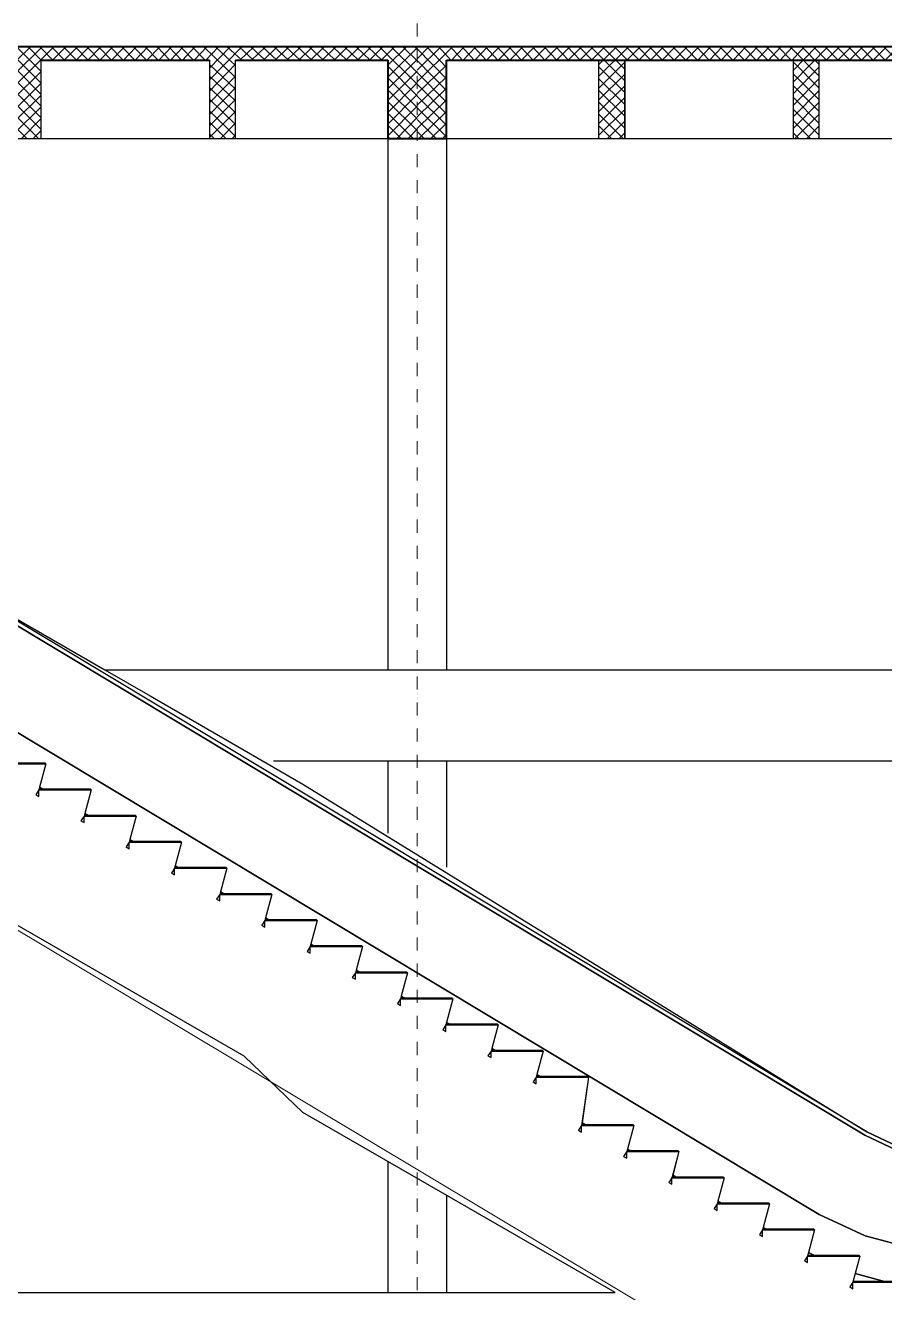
# Model space of a CAD drawing. Header units: metres. Extents: x 7509067 to 7509712, y 4726925 to 4727058.
# Drawn here: x 7509174.28 to 7509180.86, y 4726990.35 to 4727000.06 of the extents above; entities that cross this region are included whole.
import ezdxf

# ---------------------------------------------------------------- set-up
doc = ezdxf.new("R2010")
doc.units = ezdxf.units.M
doc.linetypes.add('DASHED', pattern=[0.75, 0.5, -0.25])
for name, color, linetype, lineweight in [('Akset_Pen_No__13', 13, 'Continuous', 18), ('muri', 7, 'Continuous', 40), ('New_Dimensionet_Pen_No__15', 15, 'Continuous', 18)]:
    doc.layers.add(name, color=color, linetype=linetype, lineweight=lineweight)
doc.layers.add('New_Dimensionet_Pen_No__24', color=7, linetype='Continuous', lineweight=18, true_color=0x7f1f00)

# ---------------------------------------------------------------- blocks, each defined once
blk = doc.blocks.new('A$C3AEC7A1F')
h = blk.add_hatch()
h.set_pattern_fill('ANSI37', color=256, scale=2, angle=90, style=0)
h.set_pattern_definition([(135, (-125163.6507122205, 70837.72411396418), (-4.490128060534577, -4.490128060534576), []), (225, (-125163.6507122205, 70837.72411396418), (4.490128060534576, -4.490128060534577), [])])
h.paths.add_polyline_path([(11062.32833450043, 2074.884010502428), (10317.32833449997, 2074.884010502428), (10317.32833449997, 2004.884010472277), (10339.82833449973, 2004.884010502312), (10339.82833449973, 2064.884010502428), (10456.32833449997, 2064.884010502428), (10456.32833449997, 2004.884010589623), (10476.32833449997, 2004.884010606504), (10476.32833449997, 2064.884010502428), (10605.32833449997, 2064.884010502428), (10605.32833449997, 2004.884010715468), (10625.32833449997, 2004.884010732349), (10625.32833449997, 2064.884010502428), (10754.32833449997, 2064.884010502428), (10754.32833449997, 2004.884010841313), (10774.32833449997, 2004.884010858194), (10774.32833449997, 2064.884010502428), (10903.32833449997, 2064.884010502428), (10903.32833449997, 2004.884010967158), (10923.32833449997, 2004.884010984038), (10923.32833449997, 2064.884010502428), (11039.82834187115, 2064.884010502428), (11039.82834187115, 2004.884010502312), (11062.3283345002, 2004.884010502312)])
h = blk.add_hatch()
h.set_pattern_fill('ANSI37', color=256, scale=2, angle=90, style=0)
h.set_pattern_definition([(135, (-124418.6507118876, 70837.72412005003), (-4.490128060534577, -4.490128060534576), []), (225, (-124418.6507118876, 70837.72412005003), (4.490128060534576, -4.490128060534577), [])])
h.paths.add_polyline_path([(11807.32833483315, 2074.884016588272), (11062.32833483291, 2074.884016588272), (11062.32833483291, 2004.88401655812), (11084.82833483245, 2004.884016588156), (11084.82833483245, 2064.884016588272), (11201.32833483291, 2064.884016588272), (11201.32833483291, 2004.884016675467), (11221.32833483291, 2004.884016692347), (11221.32833483291, 2064.884016588272), (11350.32833483291, 2064.884016588272), (11350.32833483291, 2004.884016801312), (11370.32833483291, 2004.884016818192), (11370.32833483291, 2064.884016588272), (11499.32833483291, 2064.884016588272), (11499.32833483291, 2004.884016927157), (11519.32833483291, 2004.884016944154), (11519.32833483291, 2064.884016588272), (11648.32833483291, 2064.884016588272), (11648.32833483291, 2004.884017053002), (11668.32833483291, 2004.884017069882), (11668.32833483291, 2064.884016588272), (11784.82834220387, 2064.884016588272), (11784.82834220387, 2004.884016588156), (11807.32833483315, 2004.884016588156)])
for p, q in [((10903.3283461713, 2064.884013280564), (10774.3283461713, 2064.88401419291)), ((10974.83202138485, 2064.884012774855), (10923.3283461713, 2064.884013139002)), ((11039.8283461713, 2064.884012352035), (10974.83202277042, 2064.884012774855)), ((11784.82834906888, 2064.884012646216), (11084.8283461713, 2064.884017199802)), ((11201.3283461713, 2064.884016441938), (11201.3283461713, 2004.884015888849)), ((11221.3283461713, 2064.884016441938), (11221.3283461713, 2004.884015905729)), ((9594.828353183926, 2004.884015771386), (14019.8283519625, 2004.884015771386)), ((11039.82834617153, 2004.884015771386), (11039.82834617293, 1597.884010171809)), ((11084.8283461713, 2004.884015771386), (11084.8283461713, 1597.884010103124)), ((10692.04466055927, 1670.15127771179), (11405.24973187887, 1241.382112276333)), ((11405.24973428959, 1241.382128286234), (10692.04468269867, 1670.151272208488)), ((10693.54466314602, 1672.74935491645), (10823.21525398537, 1597.884009728383)), ((11406.74973450101, 1243.980201601342), (10693.54466318141, 1672.749349519552)), ((10657.04464757384, 1609.529475977004), (11370.24973402044, 1180.760349482589)), ((11370.24975275446, 1180.760347439151), (10657.044659017, 1609.529492040805)), ((10823.21524312103, 1597.88401731156), (10857.85627286055, 1577.884002414823)), ((10823.21525491483, 1597.884010502312), (11684.835684633, 1597.884009187634)), ((10857.85627280816, 1577.884005588421), (10929.8320231383, 1536.32878111949)), ((10929.83202270197, 1536.328781427175), (10974.83202960028, 1510.348011494789)), ((10737.92288243317, 1525.884009928617), (10777.92288103246, 1525.884009928617)), ((10777.42288283806, 1526.384011103131), (10738.42288360756, 1526.384011103131)), ((10741.05688636552, 1526.384018408076), (10777.42288336123, 1526.384018408076)), ((10777.92287542194, 1525.884010260517), (10773.0997963798, 1507.884022594953)), ((10777.42288336123, 1526.384018408076), (10777.92287542194, 1525.884010260517)), ((10777.92288103246, 1525.884009928617), (10777.42288283806, 1526.384011103131)), ((11684.835684633, 1527.884015741351), (10952.33202615113, 1527.884015741351)), ((11039.82834617316, 1527.884015741351), (11039.82834617316, 1472.822371342743)), ((11084.8283461713, 1527.884015741351), (11084.8283461713, 1446.841607941838)), ((10772.56389726221, 1505.884013430274), (10770.19526253955, 1502.251541872334)), ((10773.0997979379, 1507.884022592858), (10772.56389726221, 1505.884013430274)), ((10772.56389726221, 1505.884013430274), (10773.06389695976, 1506.384013127594)), ((10772.56389726221, 1500.884006083303), (10772.56389726221, 1505.884013430274)), ((10773.06389858446, 1506.384010502312), (10772.56389858446, 1505.884010502312)), ((10772.56389858446, 1505.884010502312), (10812.56389858446, 1505.884010502312)), ((10773.06389695976, 1506.384013127594), (10775.69788358186, 1506.384013127594)), ((10812.06389858446, 1506.384010502312), (10773.06389858446, 1506.384010502312)), ((10773.0997963798, 1507.884022594953), (10775.69790190354, 1506.384014238894)), ((10775.69788358186, 1506.384013127594), (10773.0997979379, 1507.884022592858)), ((10775.69790190354, 1506.384014238894), (10812.06389889924, 1506.384014238894)), ((10812.56389096018, 1505.884006091219), (10807.74081191781, 1487.884018425772)), ((10812.06389889924, 1506.384014238894), (10812.56389096018, 1505.884006091219)), ((10812.56389858446, 1505.884010502312), (10812.06389858446, 1506.384010502312)), ((10974.83202876768, 1510.3480145543), (11406.74973143137, 1243.980200285849)), ((10929.83202230802, 1301.924575724464), (10590.42029951245, 1497.88401454204)), ((10770.19526253955, 1502.251541872334), (10772.56389726221, 1500.884006083303)), ((10807.20491816325, 1485.884004788066), (10804.83628344059, 1482.251543603197)), ((10807.70491591038, 1486.384011103131), (10807.20491473575, 1485.884009928617)), ((10807.20491473575, 1485.884009928617), (10847.20491333504, 1485.884009928617)), ((10807.74081883894, 1487.88401395065), (10807.20491816325, 1485.884004788066)), ((10807.20491816325, 1485.884004788066), (10807.7049178608, 1486.384014858457)), ((10807.20491816325, 1480.884007814049), (10807.20491816325, 1485.884004788066)), ((10846.70491514087, 1486.384011103131), (10807.70491591038, 1486.384011103131)), ((10807.7049178608, 1486.384014858457), (10810.33889410982, 1486.384014858457)), ((10807.74081191781, 1487.884018425772), (10810.33890135481, 1486.384010069713)), ((10810.33889410982, 1486.384014858457), (10807.74081883894, 1487.88401395065)), ((10810.33890135481, 1486.384010069713), (10846.70491443726, 1486.384010069713)), ((10847.20492258493, 1485.884018008888), (10842.38182745606, 1467.88401425659)), ((10846.70491443726, 1486.384010069713), (10847.20492258493, 1485.884018008888)), ((10847.20491333504, 1485.884009928617), (10846.70491514087, 1486.384011103131)), ((10804.83628344059, 1482.251543603197), (10807.20491816325, 1480.884007814049)), ((10841.84592869121, 1465.884006518929), (10839.47729396855, 1462.25154533406)), ((10842.3818293669, 1467.884015681513), (10841.84592869121, 1465.884006518929)), ((10841.84592869121, 1465.884006518929), (10842.34592838876, 1466.384006216365)), ((10841.84592869121, 1460.884009544912), (10841.84592869121, 1465.884006518929)), ((10842.34593088727, 1466.384010502312), (10841.84593088727, 1465.884010502312)), ((10841.84593088727, 1465.884010502312), (10881.84593088727, 1465.884010502312)), ((10842.34592838876, 1466.384006216365), (10844.97990463779, 1466.384006216365)), ((10881.34593088727, 1466.384010502312), (10842.34593088727, 1466.384010502312)), ((10842.38182745606, 1467.88401425659), (10844.97991689283, 1466.384005900531)), ((10844.97990463779, 1466.384006216365), (10842.3818293669, 1467.884015681513)), ((10844.97991689283, 1466.384005900531), (10881.34592997527, 1466.384005900531)), ((10881.84592203621, 1465.884013839706), (10877.02284299408, 1447.884010087524)), ((10881.34592997527, 1466.384005900531), (10881.84592203621, 1465.884013839706)), ((10881.84593088727, 1465.884010502312), (10881.34593088727, 1466.384010502312)), ((10839.47729396855, 1462.25154533406), (10841.84592869121, 1460.884009544912)), ((10876.98694821319, 1446.384011103131), (10876.48694703856, 1445.884009928617)), ((10877.02285026794, 1447.884007039305), (10876.48694959225, 1445.884008249792)), ((10876.48694959225, 1445.884008249792), (10876.98694928957, 1446.384007947112)), ((10915.98694744345, 1446.384011103131), (10876.98694821319, 1446.384011103131)), ((10876.98694928957, 1446.384007947112), (10879.62092553882, 1446.384007947112)), ((10877.02284299408, 1447.884010087524), (10879.62094851758, 1446.3840178182)), ((10879.62092553882, 1446.384007947112), (10877.02285026794, 1447.884007039305)), ((10879.62094851758, 1446.3840178182), (10915.98694551329, 1446.3840178182)), ((10915.98694551329, 1446.3840178182), (10916.48695366096, 1445.884009670524)), ((10916.48694563785, 1445.884009928617), (10915.98694744345, 1446.384011103131)), ((10876.48694959225, 1445.884008249792), (10874.11831486959, 1442.251547064923)), ((10874.11831486959, 1442.251547064923), (10876.48694959225, 1440.884011275659)), ((10876.48694703856, 1445.884009928617), (10916.48694563785, 1445.884009928617)), ((10876.48694959225, 1440.884011275659), (10876.48694959225, 1445.884008249792)), ((10916.48695366096, 1445.884009670524), (10911.66385853209, 1427.884022004961)), ((10911.6638607959, 1427.884008770168), (10911.12796012021, 1425.884009980655)), ((10911.66385853209, 1427.884022004961), (10914.26194796909, 1426.384013648902)), ((10914.26193606679, 1426.384009677975), (10911.6638607959, 1427.884008770168)), ((10911.12796012021, 1425.884009980655), (10908.75932539755, 1422.25154879567)), ((10908.75932539755, 1422.25154879567), (10911.12796012021, 1420.884013006522)), ((10911.12796012021, 1425.884009980655), (10911.62795981776, 1426.384009677975)), ((10911.12796012021, 1420.884013006522), (10911.12796012021, 1425.884009980655)), ((10911.62796318985, 1426.384010502312), (10911.12796318985, 1425.884010502312)), ((10911.12796318985, 1425.884010502312), (10951.12796318985, 1425.884010502312)), ((10911.62795981776, 1426.384009677975), (10914.26193606679, 1426.384009677975)), ((10950.62796318985, 1426.384010502312), (10911.62796318985, 1426.384010502312)), ((10914.26194796909, 1426.384013648902), (10950.62796105153, 1426.384013648902)), ((10951.12795311224, 1425.884005501342), (10946.30487407011, 1407.884017835895)), ((10950.62796105153, 1426.384013648902), (10951.12795311224, 1425.884005501342)), ((10951.12796318985, 1425.884010502312), (10950.62796318985, 1426.384010502312)), ((10946.30488169694, 1407.884010501031), (10945.76898102125, 1405.884011711518)), ((10946.30487407011, 1407.884017835895), (10948.90297959384, 1406.384009479836)), ((10948.90294659475, 1406.384011408838), (10946.30488169694, 1407.884010501031)), ((10945.76898102125, 1405.884011711518), (10943.40034629859, 1402.251540153578)), ((10943.40034629859, 1402.251540153578), (10945.76898102125, 1400.884014737385)), ((10946.268980516, 1406.384011103131), (10945.76897934137, 1405.884009928617)), ((10945.76897934137, 1405.884009928617), (10985.76897794066, 1405.884009928617)), ((10945.76898102125, 1405.884011711518), (10946.26898071857, 1406.384011408838)), ((10945.76898102125, 1400.884014737385), (10945.76898102125, 1405.884011711518)), ((10985.26897974627, 1406.384011103131), (10946.268980516, 1406.384011103131)), ((10946.26898071857, 1406.384011408838), (10948.90294659475, 1406.384011408838)), ((10948.90297959384, 1406.384009479836), (10985.26897658955, 1406.384009479836)), ((10985.76898473722, 1405.884017418895), (10980.94588960812, 1387.884029753332)), ((10985.26897658955, 1406.384009479836), (10985.76898473722, 1405.884017418895)), ((10985.76897794066, 1405.884009928617), (10985.26897974627, 1406.384011103131)), ((10980.40999154921, 1385.884013442264), (10978.04135682655, 1382.251541884441)), ((10978.04135682655, 1382.251541884441), (10980.40999154921, 1380.884006095177)), ((10980.9458922249, 1387.884012231894), (10980.40999154921, 1385.884013442264)), ((10980.40999154921, 1385.884013442264), (10980.90999124653, 1386.384013139701)), ((10980.40999154921, 1380.884006095177), (10980.40999154921, 1385.884013442264)), ((10980.90999549266, 1386.384010502312), (10980.40999549266, 1385.884010502312)), ((10980.40999549266, 1385.884010502312), (11020.40999549266, 1385.884010502312)), ((10980.90999124653, 1386.384013139701), (10983.54397786886, 1386.384013139701)), ((11019.90999549266, 1386.384010502312), (10980.90999549266, 1386.384010502312)), ((10980.94588960812, 1387.884029753332), (10983.54399513185, 1386.384005310538)), ((10983.54397786886, 1386.384013139701), (10980.9458922249, 1387.884012231894)), ((10983.54399513185, 1386.384005310538), (11019.90999212756, 1386.384005310538)), ((11020.41000027524, 1385.88401324983), (11015.5869212331, 1367.884025584266)), ((11019.90999212756, 1386.384005310538), (11020.41000027524, 1385.88401324983)), ((11020.40999549266, 1385.884010502312), (11019.90999549266, 1386.384010502312)), ((11015.05101245025, 1365.884004800173), (11012.68237772759, 1362.251543615188)), ((11012.68237772759, 1362.251543615188), (11015.05101245025, 1360.88400782604)), ((11015.58691312594, 1367.884013962757), (11015.05101245025, 1365.884004800173)), ((11015.05101245025, 1365.884004800173), (11015.55101214757, 1366.384014870564)), ((11015.55101281859, 1366.384011103131), (11015.05101164419, 1365.884009928617)), ((11015.05101164419, 1365.884009928617), (11055.05101024348, 1365.884009928617)), ((11015.05101245025, 1360.88400782604), (11015.05101245025, 1365.884004800173)), ((11015.55101214757, 1366.384014870564), (11018.1849987699, 1366.384014870564)), ((11054.55101204908, 1366.384011103131), (11015.55101281859, 1366.384011103131)), ((11018.1849987699, 1366.384014870564), (11015.58691312594, 1367.884013962757)), ((11015.5869212331, 1367.884025584266), (11018.18501066987, 1366.384017228207)), ((11018.18501066987, 1366.384017228207), (11054.55102375231, 1366.384017228207)), ((11055.05101581325, 1365.884009080532), (11050.22792068438, 1347.884021415084)), ((11055.05101024348, 1365.884009928617), (11054.55101204908, 1366.384011103131)), ((11054.55102375231, 1366.384017228207), (11055.05101581325, 1365.884009080532)), ((11049.69202297821, 1345.884006531036), (11047.32338825555, 1342.251545346051)), ((11047.32338825555, 1342.251545346051), (11049.69202297821, 1340.884019929974)), ((11050.22793402674, 1347.88401569362), (11049.69202297821, 1345.884006531036)), ((11049.69202297821, 1345.884006531036), (11050.19202267553, 1346.384006228356)), ((11049.69202297821, 1340.884019929974), (11049.69202297821, 1345.884006531036)), ((11050.19202779548, 1346.384010502312), (11049.69202779548, 1345.884010502312)), ((11049.69202779548, 1345.884010502312), (11089.69202779548, 1345.884010502312)), ((11050.19202267553, 1346.384006228356), (11052.8260196707, 1346.384006228356)), ((11089.19202779548, 1346.384010502312), (11050.19202779548, 1346.384010502312)), ((11050.22792068438, 1347.884021415084), (11052.82602620788, 1346.384013059025)), ((11052.8260196707, 1346.384006228356), (11050.22793402674, 1347.88401569362)), ((11052.82602620788, 1346.384013059025), (11089.19202320382, 1346.384013059025)), ((11089.69203135127, 1345.884004911466), (11084.86895230913, 1327.884017245902)), ((11089.19202320382, 1346.384013059025), (11089.69203135127, 1345.884004911466)), ((11089.69202779548, 1345.884010502312), (11089.19202779548, 1346.384010502312)), ((11084.33304387925, 1325.884008261783), (11081.96440915659, 1322.251547076798)), ((11081.96440915659, 1322.251547076798), (11084.33304387925, 1320.884011287766)), ((11084.86894455494, 1327.884017424483), (11084.33304387925, 1325.884008261783)), ((11084.8330451214, 1326.384011103131), (11084.33304394677, 1325.884009928617)), ((11084.33304387925, 1325.884008261783), (11084.83304357657, 1326.384007959219)), ((11084.33304394677, 1325.884009928617), (11124.33304254606, 1325.884009928617)), ((11084.33304387925, 1320.884011287766), (11084.33304387925, 1325.884008261783)), ((11084.83304357657, 1326.384007959219), (11087.46704057173, 1326.384007959219)), ((11123.83304435166, 1326.384011103131), (11084.8330451214, 1326.384011103131)), ((11087.46704057173, 1326.384007959219), (11084.86894455494, 1327.884017424483)), ((11084.86895230913, 1327.884017245902), (11087.4670256594, 1326.384008889843)), ((11087.4670256594, 1326.384008889843), (11123.83305482857, 1326.384008889843)), ((11124.33304688928, 1325.884016828903), (11119.50995176041, 1307.883996989985)), ((11124.33304254606, 1325.884009928617), (11123.83304435166, 1326.384011103131)), ((11123.83305482857, 1326.384008889843), (11124.33304688928, 1325.884016828903)), ((10974.83202960028, 1258.943806987314), (10929.83202270197, 1301.9245769197)), ((11118.97405440721, 1305.884009992646), (11116.60541968455, 1302.251548807661)), ((11116.60541968455, 1302.251548807661), (11118.97405440721, 1300.884013018629)), ((11119.5099550829, 1307.88401915523), (11118.97405440721, 1305.884009992646)), ((11118.97405440721, 1305.884009992646), (11119.4740644776, 1306.384009690082)), ((11118.97405440721, 1300.884013018629), (11118.97405440721, 1305.884009992646)), ((11119.47406009829, 1306.384010502312), (11118.97406009829, 1305.884010502312)), ((11118.97406009829, 1305.884010502312), (11158.97406009829, 1305.884010502312)), ((11158.47406009829, 1306.384010502312), (11119.47406009829, 1306.384010502312)), ((11119.4740644776, 1306.384009690082), (11122.1080510997, 1306.384009690082)), ((11119.50995176041, 1307.883996989985), (11122.10802511068, 1306.384020807396)), ((11122.1080510997, 1306.384009690082), (11119.5099550829, 1307.88401915523)), ((11122.10802511068, 1306.384020807396), (11158.47405427985, 1306.384020807396)), ((11158.97406242753, 1305.884012659837), (11154.15096729842, 1287.884008907538)), ((11158.47405427985, 1306.384020807396), (11158.97406242753, 1305.884012659837)), ((11158.97406009829, 1305.884010502312), (11158.47406009829, 1306.384010502312)), ((11153.61507530825, 1285.884011723392), (11151.24644058559, 1282.251540165453)), ((11151.24644058559, 1282.251540165453), (11153.61507530825, 1280.884014749492)), ((11154.15097598371, 1287.884020886093), (11153.61507530825, 1285.884011723392)), ((11153.61507530825, 1285.884011723392), (11154.11507500557, 1286.384011420945)), ((11153.61507530825, 1280.884014749492), (11153.61507530825, 1285.884011723392)), ((11154.11507742421, 1286.384011103131), (11153.61507624958, 1285.884009928617)), ((11153.61507624958, 1285.884009928617), (11193.61507484887, 1285.884009928617)), ((11154.11507500557, 1286.384011420945), (11156.74906162766, 1286.384011420945)), ((11193.11507665447, 1286.384011103131), (11154.11507742421, 1286.384011103131)), ((11154.15096729842, 1287.884008907538), (11156.74904064869, 1286.384016638214)), ((11156.74906162766, 1286.384011420945), (11154.15097598371, 1287.884020886093)), ((11156.74904064869, 1286.384016638214), (11193.11506981787, 1286.384016638214)), ((11193.61507796554, 1285.884008490655), (11188.79199892341, 1250.884020825208)), ((11193.11506981787, 1286.384016638214), (11193.61507796554, 1285.884008490655)), ((11193.61507484887, 1285.884009928617), (11193.11507665447, 1286.384011103131)), ((11213.95859193348, 1120.884012092894), (10974.8320282473, 1258.943808841577)), ((11188.25609620905, 1248.884013454255), (11185.88745111355, 1245.251541896316)), ((11185.88745111355, 1245.251541896316), (11188.25609620905, 1243.884006107284)), ((11188.75609240087, 1249.384010502312), (11188.25609240087, 1248.884010502312)), ((11188.25609240087, 1248.884010502312), (11228.25609240087, 1248.884010502312)), ((11188.7919865119, 1250.884012244001), (11188.25609620905, 1248.884013454255)), ((11188.25609620905, 1248.884013454255), (11188.7560959066, 1249.384013151692)), ((11188.25609620905, 1243.884006107284), (11188.25609620905, 1248.884013454255)), ((11227.75609240087, 1249.384010502312), (11188.75609240087, 1249.384010502312)), ((11188.7560959066, 1249.384013151692), (11191.39007215586, 1249.384013151692)), ((11191.39007215586, 1249.384013151692), (11188.7919865119, 1250.884012244001)), ((11188.79199892341, 1250.884020825208), (11191.39007227344, 1249.384012469149)), ((11191.39007227344, 1249.384012469149), (11227.75610144262, 1249.384012469149)), ((11228.25609350356, 1248.884004321473), (11223.43299837469, 1230.884016655909)), ((11228.25609240087, 1248.884010502312), (11227.75609240087, 1249.384010502312)), ((11227.75610144262, 1249.384012469149), (11228.25609350356, 1248.884004321473)), ((11406.74973143137, 1243.980200285849), (11430.4467202957, 1232.930115737545)), ((11430.44671041041, 1232.930106377054), (11406.74973450101, 1243.980201601342)), ((11405.24973187887, 1241.382112276333), (11429.4206546637, 1230.111036869057)), ((11429.42066183605, 1230.111033033638), (11405.24973428959, 1241.382128286234)), ((11222.89710721408, 1228.884011206508), (11220.52847355942, 1225.251545582258)), ((11220.52847355942, 1225.251545582258), (11222.89710721408, 1223.884018180252)), ((11223.43300685624, 1230.88400630519), (11222.89710721408, 1228.884011206508)), ((11222.89710721408, 1228.884011206508), (11223.3971059887, 1229.38400998112)), ((11222.89710721408, 1223.884018180252), (11222.89710721408, 1228.884011206508)), ((11223.3971085524, 1229.384010502312), (11222.8971085524, 1228.884010502312)), ((11222.8971085524, 1228.884010502312), (11262.8971085524, 1228.884010502312)), ((11223.3971059887, 1229.38400998112), (11226.03107873222, 1229.38400998112)), ((11262.3971085524, 1229.384010502312), (11223.3971085524, 1229.384010502312)), ((11223.43299837469, 1230.884016655909), (11226.03108781145, 1229.384024386585)), ((11226.03107873222, 1229.38400998112), (11223.43300685624, 1230.88400630519)), ((11226.03108781145, 1229.384024386585), (11262.3971008939, 1229.384024386585)), ((11262.89710904157, 1228.884016239026), (11258.07402999944, 1210.883996400109)), ((11262.3971008939, 1229.384024386585), (11262.89710904157, 1228.884016239026)), ((11262.8971085524, 1228.884010502312), (11262.3971085524, 1229.384010502312)), ((11039.82834617316, 1221.418164245959), (11039.82834617316, 1120.884011041548)), ((11257.53812363476, 1208.884012704075), (11255.16948998009, 1205.25154180039)), ((11255.16948998009, 1205.25154180039), (11257.53812363476, 1203.884009118716)), ((11258.07402327715, 1210.884007802757), (11257.53812363476, 1208.884012704075)), ((11257.53812363476, 1208.884012704075), (11258.03812240937, 1209.384011478687)), ((11257.53812363476, 1203.884009118716), (11257.53812363476, 1208.884012704075)), ((11258.03812470369, 1209.384010502312), (11257.53812470369, 1208.884010502312)), ((11257.53812470369, 1208.884010502312), (11297.53812470369, 1208.884010502312)), ((11258.03812240937, 1209.384011478687), (11260.6720951529, 1209.384011478687)), ((11297.03812470369, 1209.384010502312), (11258.03812470369, 1209.384010502312)), ((11260.6720951529, 1209.384011478687), (11258.07402327715, 1210.884007802757)), ((11258.07402999944, 1210.883996400109), (11260.67208726297, 1209.384004130785)), ((11260.67208726297, 1209.384004130785), (11297.03813251888, 1209.384004130785)), ((11297.53812457959, 1208.884012069844), (11292.71502945072, 1190.884008317546)), ((11297.53812470369, 1208.884010502312), (11297.03812470369, 1209.384010502312)), ((11297.03813251888, 1209.384004130785), (11297.53812457959, 1208.884012069844)), ((11084.8283461713, 1195.437400094757), (11084.8283461713, 1120.884008353285)), ((11292.17914005544, 1188.884008921974), (11289.81050640077, 1185.251543297956)), ((11289.81050640077, 1185.251543297956), (11292.17914005544, 1183.884010616282)), ((11292.71503969782, 1190.884009300324), (11292.17914005544, 1188.884008921974)), ((11292.17914005544, 1188.884008921974), (11292.67913883005, 1189.384012976254)), ((11292.17914005544, 1183.884010616282), (11292.17914005544, 1188.884008921974)), ((11292.67914085521, 1189.384010502312), (11292.17914085521, 1188.884010502312)), ((11292.17914085521, 1188.884010502312), (11332.17914085521, 1188.884010502312)), ((11292.67913883005, 1189.384012976254), (11295.31310629414, 1189.384012976254)), ((11331.67914085521, 1189.384010502312), (11292.67914085521, 1189.384010502312)), ((11292.71502945072, 1190.884008317546), (11295.31310280098, 1189.384016048221)), ((11295.31310629414, 1189.384012976254), (11292.71503969782, 1190.884009300324)), ((11295.31310280098, 1189.384016048221), (11331.67913197016, 1189.384016048221)), ((11332.1791401176, 1188.884007900779), (11327.35604498873, 1170.88400414848)), ((11331.67913197016, 1189.384016048221), (11332.1791401176, 1188.884007900779)), ((11332.17914085521, 1188.884010502312), (11331.67914085521, 1189.384010502312)), ((11370.24973402044, 1180.760349482589), (11405.47924163088, 1164.33256289229)), ((11405.47923744016, 1164.332549345738), (11370.24975275446, 1180.760347439151)), ((11326.82015647611, 1168.884010419541), (11324.45152282144, 1165.251544795523)), ((11324.45152282144, 1165.251544795523), (11326.82015647611, 1163.884012113849)), ((11327.3560561185, 1170.884005518223), (11326.82015647611, 1168.884010419541)), ((11326.82015647611, 1168.884010419541), (11327.32016053039, 1169.384009194269)), ((11326.82015647611, 1163.884012113849), (11326.82015647611, 1168.884010419541)), ((11327.32015818113, 1169.384011103131), (11326.8201570065, 1168.884009928617)), ((11326.8201570065, 1168.884009928617), (11366.82015560579, 1168.884009928617)), ((11366.32015741139, 1169.384011103131), (11327.32015818113, 1169.384011103131)), ((11327.32016053039, 1169.384009194269), (11329.95412271481, 1169.384009194269)), ((11327.35604498873, 1170.88400414848), (11329.954118339, 1169.384011879156)), ((11329.95412271481, 1169.384009194269), (11327.3560561185, 1170.884005518223)), ((11329.954118339, 1169.384011879156), (11366.32016359491, 1169.384011879156)), ((11366.82015565585, 1168.88400373148), (11362.17552685423, 1151.550039401918)), ((11366.82015560579, 1168.884009928617), (11366.32015741139, 1169.384011103131)), ((11366.32016359491, 1169.384011879156), (11366.82015565585, 1168.88400373148)), ((11443.02621050377, 1154.27188415319), (11405.47923744016, 1164.332549345738)), ((11405.47924163088, 1164.33256289229), (11443.02620001289, 1154.271884025133)), ((11361.46117289679, 1148.884011917107), (11359.09253396268, 1145.251546292973)), ((11362.17553152831, 1151.550031464605), (11361.46117289679, 1148.884011917107)), ((11361.96117315779, 1149.384010502312), (11361.46117315779, 1148.884010502312)), ((11361.46117289679, 1148.884011917107), (11361.9611716714, 1149.384010691836)), ((11361.46117289679, 1143.884008331981), (11361.46117289679, 1148.884011917107)), ((11361.46117315779, 1148.884010502312), (11401.46117315779, 1148.884010502312)), ((11361.9611716714, 1149.384010691836), (11366.82058112381, 1149.384010691836)), ((11400.96117315779, 1149.384010502312), (11361.96117315779, 1149.384010502312)), ((11362.17552685423, 1151.550039401918), (11366.82058999792, 1149.384007709974)), ((11366.82058112381, 1149.384010691836), (11362.17553152831, 1151.550031464605)), ((11366.82058999792, 1149.384007709974), (11400.96117913292, 1149.384007709974)), ((11401.46117119386, 1148.88401564915), (11397.85745118849, 1135.434710205591)), ((11401.46117315779, 1148.884010502312), (11400.96117315779, 1149.384010502312)), ((11400.96117913292, 1149.384007709974), (11401.46117119386, 1148.88401564915)), ((11359.09253396268, 1145.251546292973), (11361.46117289679, 1143.884008331981)), ((11396.10218931746, 1128.884008135239), (11393.73355038336, 1125.251542510989)), ((11397.85744608974, 1135.434712740418), (11396.10218931746, 1128.884008135239)), ((11396.10218931746, 1128.884008135239), (11396.60218809231, 1129.384012189286)), ((11396.60218930931, 1129.384010502312), (11396.10218930931, 1128.884010502312)), ((11396.10218930931, 1128.884010502312), (11436.10218930931, 1128.884010502312)), ((11396.10218931746, 1123.884009829431), (11396.10218931746, 1128.884008135239)), ((11396.60218809231, 1129.384012189286), (11420.43898623053, 1129.384012189286)), ((11435.60218930931, 1129.384010502312), (11396.60218930931, 1129.384010502312)), ((11420.43898623053, 1129.384012189286), (11397.85744608974, 1135.434712740418)), ((11397.85745118849, 1135.434710205591), (11420.4389915358, 1129.384019627527)), ((10718.52888567874, 1120.884030235524), (11213.95860175102, 1120.884000639257)), ((11393.73355038336, 1125.251542510989), (11396.10218931746, 1123.884009829431))]:
    blk.add_line(p, q)
for points in [[(10754.3283461713, 2064.884016693628), (10754.3283461713, 2004.884016140539), (10774.3283461713, 2004.884016157419), (10774.3283461713, 2064.884016693628)], [(10903.3283461713, 2064.884016819473), (10903.3283461713, 2004.884016266384), (10923.3283461713, 2004.884016283264), (10923.3283461713, 2064.884016819473)], [(11201.3283461713, 2064.884016441938), (11201.3283461713, 2004.884015888849), (11221.3283461713, 2004.884015905729), (11221.3283461713, 2064.884016441938)], [(11350.3283461713, 2064.884016567783), (11350.3283461713, 2004.884016014694), (11370.3283461713, 2004.884016031574), (11370.3283461713, 2064.884016567783)]]:
    blk.add_lwpolyline(points)
at = {"layer": 'Akset_Pen_No__13', "color": 251, "linetype": 'DASHED', "ltscale": 2}
blk.add_line((11062.3283461713, 2632.871438413102), (11062.3283461713, 0.0002224591444246471), dxfattribs=at)
at = {"layer": 'muri'}
for p, q in [((14214.82834261621, 2074.884010502312), (9549.8283461713, 2074.884010502195)), ((10774.3283461713, 2064.88402153895), (10903.3283461713, 2064.884020626603)), ((10923.3283461713, 2064.884020485042), (10974.83202277042, 2064.884020120895)), ((10974.83202020533, 2064.884018043813), (11039.8283461713, 2064.884017621109)), ((11039.8283461713, 2064.884017621109), (11039.82834617153, 2004.884015771386)), ((11084.8283461713, 2064.884022468876), (11784.82834650401, 2064.88401791529)), ((11084.8283461713, 2004.884015771386), (11084.8283461713, 2064.884017199802)), ((11039.82834617153, 2004.884015771386), (11084.8283461713, 2004.884015771386))]:
    blk.add_line(p, q, dxfattribs=at)
at = {"layer": 'New_Dimensionet_Pen_No__15', "color": 15, "linetype": 'Continuous', "lineweight": 18}
for p, q in [((11405.24974145496, 1241.382123723219), (10692.04466069804, 1670.151269085647)), ((10693.54466069804, 1672.749345297052), (11406.74974145496, 1243.980199934624)), ((10657.04466069804, 1609.529490820772), (11370.24974145496, 1180.760345458344)), ((10738.42288243317, 1526.384010502312), (10777.42288243317, 1526.384010502312)), ((10777.92288243317, 1525.884010502312), (10777.42288243317, 1526.384010502312)), ((10773.06389858446, 1506.384010502312), (10772.56389858446, 1505.884010502312)), ((10773.06389858446, 1506.384010502312), (10812.06389858446, 1506.384010502312)), ((10773.09979696863, 1507.884010502661), (10775.69787318131, 1506.384010501963)), ((10812.56389858446, 1505.884010502312), (10812.06389858446, 1506.384010502312)), ((10807.70491473575, 1486.384010502312), (10807.20491473575, 1485.884010502312)), ((10807.70491473575, 1486.384010502312), (10846.70491473575, 1486.384010502312)), ((10807.74081312062, 1487.884010502312), (10810.33888933237, 1486.384010502079)), ((10847.20491473575, 1485.884010502312), (10846.70491473575, 1486.384010502312)), ((10842.34593088727, 1466.384010502312), (10841.84593088727, 1465.884010502312)), ((10842.34593088727, 1466.384010502312), (10881.34593088727, 1466.384010502312)), ((10842.38182927121, 1467.884010502778), (10844.97990548366, 1466.384010502195)), ((10881.84593088727, 1465.884010502312), (10881.34593088727, 1466.384010502312)), ((10876.98694703856, 1446.384010502312), (10876.48694703856, 1445.884010502312)), ((10876.98694703856, 1446.384010502312), (10915.98694703856, 1446.384010502312)), ((10877.02284542366, 1447.884010502195), (10879.62092163472, 1446.384010502312)), ((10916.48694703856, 1445.884010502312), (10915.98694703856, 1446.384010502312)), ((10911.66386157472, 1427.884010502195), (10914.26193778624, 1426.384010502195)), ((10911.62796318985, 1426.384010502312), (10911.12796318985, 1425.884010502312)), ((10911.62796318985, 1426.384010502312), (10950.62796318985, 1426.384010502312)), ((10951.12796318985, 1425.884010502312), (10950.62796318985, 1426.384010502312)), ((10946.30487772648, 1407.884010502195), (10948.90295393753, 1406.384010502312)), ((10946.26897934137, 1406.384010502312), (10945.76897934137, 1405.884010502312)), ((10946.26897934137, 1406.384010502312), (10985.26897934137, 1406.384010502312)), ((10985.76897934137, 1405.884010502312), (10985.26897934137, 1406.384010502312)), ((10980.90999549266, 1386.384010502312), (10980.40999549266, 1385.884010502312)), ((10980.90999549266, 1386.384010502312), (11019.90999549266, 1386.384010502312)), ((10980.94589387777, 1387.884010502195), (10983.54397008906, 1386.384010502195)), ((11020.40999549266, 1385.884010502312), (11019.90999549266, 1386.384010502312)), ((11015.55101164419, 1366.384010502312), (11015.05101164419, 1365.884010502312)), ((11015.55101164419, 1366.384010502312), (11054.55101164419, 1366.384010502312)), ((11015.58691002883, 1367.884010502428), (11018.18498624011, 1366.384010502428)), ((11055.05101164419, 1365.884010502312), (11054.55101164419, 1366.384010502312)), ((11050.19202779548, 1346.384010502312), (11049.69202779548, 1345.884010502312)), ((11050.19202779548, 1346.384010502312), (11089.19202779548, 1346.384010502312)), ((11050.22792618012, 1347.884010502428), (11052.82600239187, 1346.384010502195)), ((11089.69202779548, 1345.884010502312), (11089.19202779548, 1346.384010502312)), ((11084.83304394677, 1326.384010502312), (11084.33304394677, 1325.884010502312)), ((11084.83304394677, 1326.384010502312), (11123.83304394677, 1326.384010502312)), ((11084.86894233187, 1327.884010502195), (11087.46701854293, 1326.384010502428)), ((11124.33304394677, 1325.884010502312), (11123.83304394677, 1326.384010502312)), ((11119.47406009829, 1306.384010502312), (11118.97406009829, 1305.884010502312)), ((11119.47406009829, 1306.384010502312), (11158.47406009829, 1306.384010502312)), ((11119.50995848316, 1307.884010502195), (11122.10803469445, 1306.384010502195)), ((11158.97406009829, 1305.884010502312), (11158.47406009829, 1306.384010502312)), ((11154.11507624958, 1286.384010502312), (11153.61507624958, 1285.884010502312)), ((11154.11507624958, 1286.384010502312), (11193.11507624958, 1286.384010502312)), ((11154.15097463469, 1287.884010502195), (11156.74905084574, 1286.384010502428)), ((11193.61507624958, 1285.884010502312), (11193.11507624958, 1286.384010502312)), ((11188.75609240087, 1249.384010502312), (11188.25609240087, 1248.884010502312)), ((11188.75609240087, 1249.384010502312), (11227.75609240087, 1249.384010502312)), ((11188.79199078598, 1250.884010502195), (11191.39006699726, 1249.384010502195)), ((11228.25609240087, 1248.884010502312), (11227.75609240087, 1249.384010502312)), ((11406.74974145496, 1243.980199934624), (11430.446719956, 1232.930117384356)), ((11429.42065952613, 1230.111039522046), (11405.24974145496, 1241.382123723219)), ((11223.3971085524, 1229.384010502312), (11222.8971085524, 1228.884010502312)), ((11223.3971085524, 1229.384010502312), (11262.3971085524, 1229.384010502312)), ((11223.43300693727, 1230.884010502195), (11226.03108314879, 1229.384010502195)), ((11262.8971085524, 1228.884010502312), (11262.3971085524, 1229.384010502312)), ((11258.03812470369, 1209.384010502312), (11257.53812470369, 1208.884010502312)), ((11258.03812470369, 1209.384010502312), (11297.03812470369, 1209.384010502312)), ((11258.07402308856, 1210.884010502312), (11260.67209930008, 1209.384010502195)), ((11297.53812470369, 1208.884010502312), (11297.03812470369, 1209.384010502312)), ((11292.67914085521, 1189.384010502312), (11292.17914085521, 1188.884010502312)), ((11292.67914085521, 1189.384010502312), (11331.67914085521, 1189.384010502312)), ((11292.71503923961, 1190.884010502545), (11295.3131154516, 1189.384010502195)), ((11332.17914085521, 1188.884010502312), (11331.67914085521, 1189.384010502312)), ((11370.24974145496, 1180.760345458344), (11405.47924949334, 1164.332556067093)), ((11327.3201570065, 1169.384010502312), (11326.8201570065, 1168.884010502312)), ((11327.3201570065, 1169.384010502312), (11366.3201570065, 1169.384010502312)), ((11327.3560553916, 1170.884010502079), (11329.95413160312, 1169.384010501963)), ((11366.8201570065, 1168.884010502312), (11366.3201570065, 1169.384010502312)), ((11405.47924949334, 1164.332556067093), (11443.02619783522, 1154.271881580644)), ((11361.96117315779, 1149.384010502312), (11361.46117315779, 1148.884010502312)), ((11361.96117315779, 1149.384010502312), (11400.96117315779, 1149.384010502312)), ((11362.17553204286, 1151.550034154847), (11366.82058475597, 1149.384010502195)), ((11401.46117315779, 1148.884010502312), (11400.96117315779, 1149.384010502312)), ((11396.60218930931, 1129.384010502312), (11396.10218930931, 1128.884010502312)), ((11396.60218930931, 1129.384010502312), (11435.60218930931, 1129.384010502312)), ((11397.85744481173, 1135.43471321679), (11420.43897476362, 1129.384010502312))]:
    blk.add_line(p, q, dxfattribs=at)
at = {"layer": 'New_Dimensionet_Pen_No__24', "color": 26, "linetype": 'Continuous', "lineweight": 18, "true_color": 0x7f1f00}
for p, q in [((10777.92288243317, 1525.884010502312), (10737.92288243317, 1525.884010502312)), ((10777.92288243317, 1525.884010502312), (10772.56389858446, 1505.884010502312)), ((10772.56389858446, 1505.884010502312), (10770.19526220846, 1502.251543351507)), ((10772.56389858446, 1505.884010502312), (10772.56389858446, 1500.884010502312)), ((10812.56389858446, 1505.884010502312), (10772.56389858446, 1505.884010502312)), ((10812.56389858446, 1505.884010502312), (10807.20491473575, 1485.884010502312)), ((10590.42030504497, 1497.884010502312), (11387.16367652675, 1020.884010502312)), ((10770.19526220846, 1502.251543351507), (10772.56389858446, 1500.884010502312)), ((10807.20491473575, 1485.884010502312), (10804.83627835999, 1482.251543351507)), ((10807.20491473575, 1485.884010502312), (10807.20491473575, 1480.884010502312)), ((10847.20491473575, 1485.884010502312), (10807.20491473575, 1485.884010502312)), ((10847.20491473575, 1485.884010502312), (10841.84593088727, 1465.884010502312)), ((10804.83627835999, 1482.251543351507), (10807.20491473575, 1480.884010502312)), ((10841.84593088727, 1465.884010502312), (10839.47729451128, 1462.251543351507)), ((10841.84593088727, 1465.884010502312), (10841.84593088727, 1460.884010502312)), ((10881.84593088727, 1465.884010502312), (10841.84593088727, 1465.884010502312)), ((10881.84593088727, 1465.884010502312), (10876.48694703856, 1445.884010502312)), ((10839.47729451128, 1462.251543351507), (10841.84593088727, 1460.884010502312)), ((10876.48694703856, 1445.884010502312), (10874.11831066257, 1442.251543351507)), ((10874.11831066257, 1442.251543351507), (10876.48694703856, 1440.884010502312)), ((10876.48694703856, 1445.884010502312), (10876.48694703856, 1440.884010502312)), ((10916.48694703856, 1445.884010502312), (10876.48694703856, 1445.884010502312)), ((10916.48694703856, 1445.884010502312), (10911.12796318985, 1425.884010502312)), ((10911.12796318985, 1425.884010502312), (10908.75932681409, 1422.251543351507)), ((10908.75932681409, 1422.251543351507), (10911.12796318985, 1420.884010502312)), ((10911.12796318985, 1425.884010502312), (10911.12796318985, 1420.884010502312)), ((10951.12796318985, 1425.884010502312), (10911.12796318985, 1425.884010502312)), ((10951.12796318985, 1425.884010502312), (10945.76897934137, 1405.884010502312)), ((10945.76897934137, 1405.884010502312), (10943.40034296538, 1402.251543351507)), ((10943.40034296538, 1402.251543351507), (10945.76897934137, 1400.884010502312)), ((10945.76897934137, 1405.884010502312), (10945.76897934137, 1400.884010502312)), ((10985.76897934137, 1405.884010502312), (10945.76897934137, 1405.884010502312)), ((10985.76897934137, 1405.884010502312), (10980.40999549266, 1385.884010502312)), ((10980.40999549266, 1385.884010502312), (10978.04135911667, 1382.251543351507)), ((10978.04135911667, 1382.251543351507), (10980.40999549266, 1380.884010502312)), ((10980.40999549266, 1385.884010502312), (10980.40999549266, 1380.884010502312)), ((11020.40999549266, 1385.884010502312), (10980.40999549266, 1385.884010502312)), ((11020.40999549266, 1385.884010502312), (11015.05101164419, 1365.884010502312)), ((11015.05101164419, 1365.884010502312), (11012.6823752682, 1362.251543351507)), ((11012.6823752682, 1362.251543351507), (11015.05101164419, 1360.884010502312)), ((11015.05101164419, 1365.884010502312), (11015.05101164419, 1360.884010502312)), ((11055.05101164419, 1365.884010502312), (11015.05101164419, 1365.884010502312)), ((11055.05101164419, 1365.884010502312), (11049.69202779548, 1345.884010502312)), ((11049.69202779548, 1345.884010502312), (11047.32339141949, 1342.251543351507)), ((11047.32339141949, 1342.251543351507), (11049.69202779548, 1340.884010502312)), ((11049.69202779548, 1345.884010502312), (11049.69202779548, 1340.884010502312)), ((11089.69202779548, 1345.884010502312), (11049.69202779548, 1345.884010502312)), ((11089.69202779548, 1345.884010502312), (11084.33304394677, 1325.884010502312)), ((11084.33304394677, 1325.884010502312), (11081.96440757078, 1322.251543351507)), ((11081.96440757078, 1322.251543351507), (11084.33304394677, 1320.884010502312)), ((11084.33304394677, 1325.884010502312), (11084.33304394677, 1320.884010502312)), ((11124.33304394677, 1325.884010502312), (11084.33304394677, 1325.884010502312)), ((11124.33304394677, 1325.884010502312), (11118.97406009829, 1305.884010502312)), ((11118.97406009829, 1305.884010502312), (11116.6054237223, 1302.251543351507)), ((11116.6054237223, 1302.251543351507), (11118.97406009829, 1300.884010502312)), ((11118.97406009829, 1305.884010502312), (11118.97406009829, 1300.884010502312)), ((11158.97406009829, 1305.884010502312), (11118.97406009829, 1305.884010502312)), ((11158.97406009829, 1305.884010502312), (11153.61507624958, 1285.884010502312)), ((11153.61507624958, 1285.884010502312), (11151.24643987359, 1282.251543351507)), ((11151.24643987359, 1282.251543351507), (11153.61507624958, 1280.884010502312)), ((11153.61507624958, 1285.884010502312), (11153.61507624958, 1280.884010502312)), ((11193.61507624958, 1285.884010502312), (11153.61507624958, 1285.884010502312)), ((11193.61507624958, 1285.884010502312), (11188.25609240087, 1248.884010502312)), ((11188.25609240087, 1248.884010502312), (11185.88745602511, 1245.251543351507)), ((11185.88745602511, 1245.251543351507), (11188.25609240087, 1243.884010502312)), ((11188.25609240087, 1248.884010502312), (11188.25609240087, 1243.884010502312)), ((11228.25609240087, 1248.884010502312), (11188.25609240087, 1248.884010502312)), ((11228.25609240087, 1248.884010502312), (11222.8971085524, 1228.884010502312)), ((11222.8971085524, 1228.884010502312), (11220.5284721764, 1225.251543351507)), ((11220.5284721764, 1225.251543351507), (11222.8971085524, 1223.884010502312)), ((11222.8971085524, 1228.884010502312), (11222.8971085524, 1223.884010502312)), ((11262.8971085524, 1228.884010502312), (11222.8971085524, 1228.884010502312)), ((11262.8971085524, 1228.884010502312), (11257.53812470369, 1208.884010502312)), ((11257.53812470369, 1208.884010502312), (11255.16948832769, 1205.251543351507)), ((11255.16948832769, 1205.251543351507), (11257.53812470369, 1203.884010502312)), ((11257.53812470369, 1208.884010502312), (11257.53812470369, 1203.884010502312)), ((11297.53812470369, 1208.884010502312), (11257.53812470369, 1208.884010502312)), ((11297.53812470369, 1208.884010502312), (11292.17914085521, 1188.884010502312)), ((11292.17914085521, 1188.884010502312), (11289.81050447922, 1185.251543351507)), ((11289.81050447922, 1185.251543351507), (11292.17914085521, 1183.884010502312)), ((11292.17914085521, 1188.884010502312), (11292.17914085521, 1183.884010502312)), ((11332.17914085521, 1188.884010502312), (11292.17914085521, 1188.884010502312)), ((11332.17914085521, 1188.884010502312), (11326.8201570065, 1168.884010502312)), ((11326.8201570065, 1168.884010502312), (11324.45152063051, 1165.251543351507)), ((11324.45152063051, 1165.251543351507), (11326.8201570065, 1163.884010502312)), ((11326.8201570065, 1168.884010502312), (11326.8201570065, 1163.884010502312)), ((11366.8201570065, 1168.884010502312), (11326.8201570065, 1168.884010502312)), ((11366.8201570065, 1168.884010502312), (11361.46117315779, 1148.884010502312)), ((11361.46117315779, 1148.884010502312), (11359.0925367818, 1145.251543351507)), ((11361.46117315779, 1148.884010502312), (11361.46117315779, 1143.884010502312)), ((11401.46117315779, 1148.884010502312), (11361.46117315779, 1148.884010502312)), ((11401.46117315779, 1148.884010502312), (11396.10218930931, 1128.884010502312)), ((11359.0925367818, 1145.251543351507), (11361.46117315779, 1143.884010502312)), ((11396.10218930931, 1128.884010502312), (11393.73355293332, 1125.251543351507)), ((11396.10218930931, 1128.884010502312), (11396.10218930931, 1123.884010502312)), ((11436.10218930931, 1128.884010502312), (11396.10218930931, 1128.884010502312)), ((11393.73355293332, 1125.251543351507), (11396.10218930931, 1123.884010502312))]:
    blk.add_line(p, q, dxfattribs=at)

msp = doc.modelspace()

# ---------------------------------------------------------------- block references
at = {"color": 1, "xscale": 0.01, "yscale": 0.01, "zscale": 0.01}
msp.add_blockref('A$C3AEC7A1F', (7509066.654185557, 4726979.145873223), dxfattribs=at)

doc.saveas('drawing.dxf')
